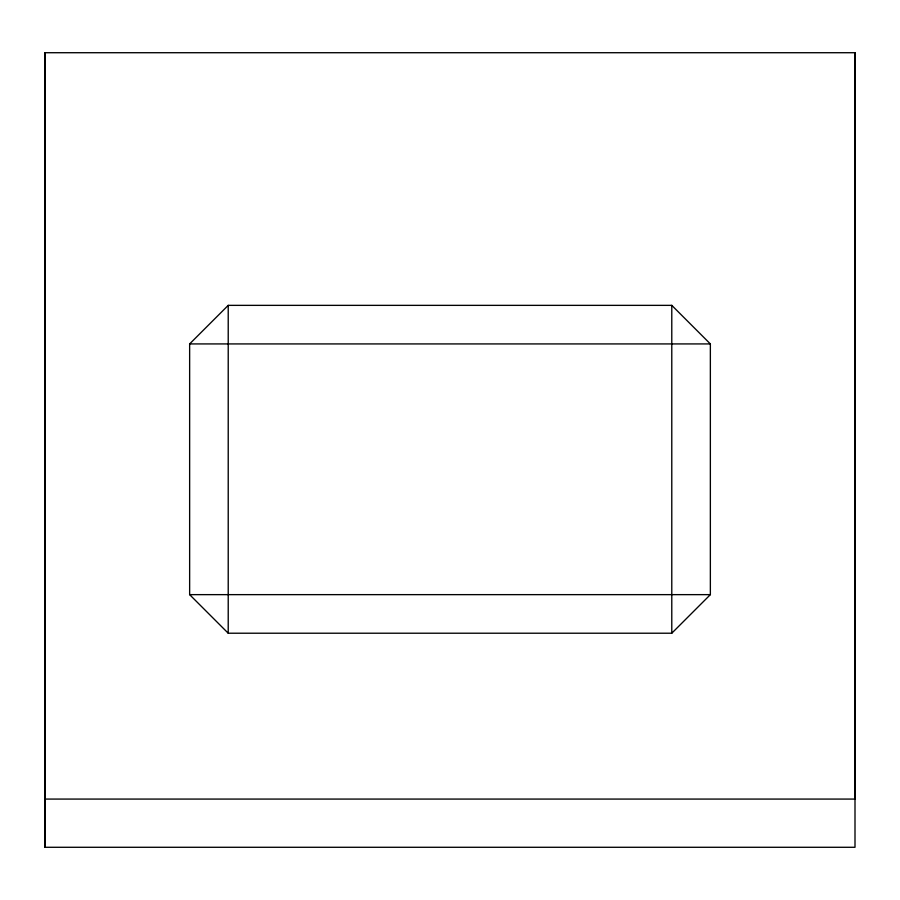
<?xml version="1.0" encoding="UTF-8"?>
<svg xmlns="http://www.w3.org/2000/svg" width="900" height="900" viewBox="0 0 900 900"><rect width="100%" height="100%" fill="white"/><g stroke="black" fill="none" stroke-linecap="round" stroke-linejoin="round"><path stroke-width="1.35" d="M855 52.718L855 847.283L45 847.283L45 52.718L855 52.718L855 799.076L45 799.076M228.218 633.217L228.218 305.359L671.783 305.359L710.359 343.924L710.359 594.641L671.783 633.217L228.218 633.217L189.641 594.641L189.641 343.924L228.218 305.359M671.783 633.217L671.783 305.359M189.641 343.924L710.359 343.924M189.641 594.641L710.359 594.641M45 52.718L45 847.283"/></g></svg>
